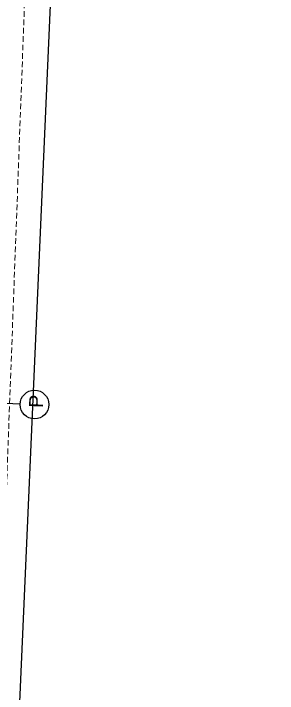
# Model space of a CAD drawing. Header units: centimetres. Extents: x 63871 to 181827, y -95930 to 42199.
# Drawn here: x 156931.2 to 157119, y 33794.5 to 34279.1 of the extents above; entities that cross this region are included whole.
import ezdxf

# ---------------------------------------------------------------- set-up
doc = ezdxf.new("R2010")
doc.units = ezdxf.units.CM
doc.linetypes.add('11-021_500-SatisOfisi_220512$0${ Diamond }', pattern=[12, 4, -2, 2, 2, -2])
doc.layers.add('Bitirme - Duvar', color=7, linetype='Continuous')
for name, color, linetype, lineweight in [('İz DÜŞÜMÜ', 7, '11-021_500-SatisOfisi_220512$0${ Diamond }', 18), ('OLUK', 222, 'Continuous', 15), ('ÇEKME MESAFESİ', 5, 'Continuous', 25)]:
    doc.layers.add(name, color=color, linetype=linetype, lineweight=lineweight)
doc.styles.add('OLUŞTURULMUŞ_STİL_1', font='Arial.ttf')

# ---------------------------------------------------------------- blocks, each defined once
blk = doc.blocks.new('HRD')
at = {"layer": 'Bitirme - Duvar', "color": 161, "linetype": 'Continuous', "lineweight": 25}
blk.add_line((154427.13, 35617.48), (154369.63, 35617.48), dxfattribs=at)
blk.add_circle((154437.36, 35617.48), 10.23, dxfattribs=at)
at = {"layer": 'İz DÜŞÜMÜ'}
blk.add_lwpolyline([(153819.63, 36347.48), (154419.63, 36347.49), (154419.63, 35292.49), (154159.63, 35292.49), (154159.63, 35357.48), (153819.63, 35357.48), (153819.63, 36347.48)], dxfattribs=at)
at = {"layer": 'Bitirme - Duvar', "linetype": 'Continuous', "insert": (154443.49, 35615.16), "char_height": 10, "attachment_point": 7, "rotation": 90, "style": 'OLUŞTURULMUŞ_STİL_1'}
blk.add_mtext('\\A1;P', dxfattribs=at)
blk = doc.blocks.new('yerleşim planı')
at = {"layer": 'ÇEKME MESAFESİ'}
blk.add_lwpolyline([(-40.83, 5105.4), (273.34, 12259.01), (441.13, 16103.94), (540.57, 18375.82), (609.04, 19935.36), (690.25, 21784.84), (634.24, 21857.25), (-544.7, 22109.61), (-620.14, 22142.77), (-3351.17, 23343.12), (-5431.03, 23015.66), (-6402.4, 20015.9), (-7155.9, 17689.81), (-7622.64, 16249.05), (-8469.24, 13634.54), (-9179.7, 11507.37), (-10271.31, 8561.4)], dxfattribs=at)
at = {"rotation": 357.8731892381679}
blk.add_blockref('HRD', (-155135.51, -12043.71, 0), dxfattribs=at)

msp = doc.modelspace()

# ---------------------------------------------------------------- block references
at = {"layer": 'OLUK'}
msp.add_blockref('yerleşim planı', (156428.79, 16182.58), dxfattribs=at)

doc.saveas('drawing.dxf')
